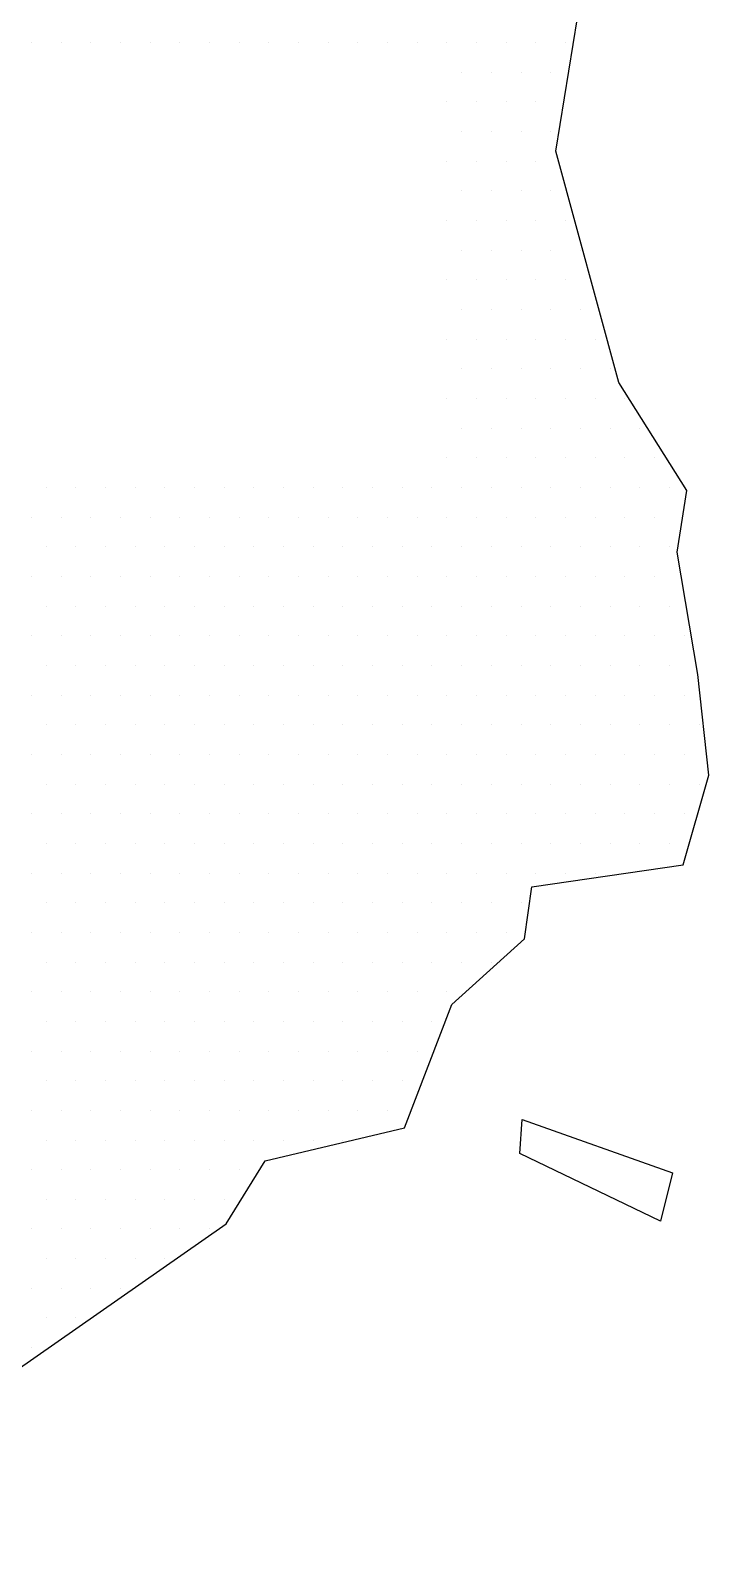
# Model space of a CAD drawing. Header units: metres. Extents: x -1.92 to -0.48, y -12.15 to -10.
# Drawn here: x -1.532 to -1.246, y -11.295 to -10.657 of the extents above; entities that cross this region are included whole.
import ezdxf

# ---------------------------------------------------------------- set-up
doc = ezdxf.new("R2010")
doc.units = ezdxf.units.M
doc.header["$LTSCALE"] = 25
doc.header["$MEASUREMENT"] = 0
doc.layers.get('0').update_dxf_attribs({"linetype": 'CONTINUOUS'})
doc.layers.add('STEINE', color=4, linetype='CONTINUOUS')
doc.layers.add('STEINESCHRAFF', color=4, linetype='CONTINUOUS')

# ---------------------------------------------------------------- blocks, each defined once
blk = doc.blocks.new('*X2')
at = {"color": 0}
for p, q in [((-153.125, -1066.25), (-153.125, -1066.25)), ((-151.875, -1066.25), (-151.875, -1066.25)), ((-150.625, -1066.25), (-150.625, -1066.25)), ((-149.375, -1066.25), (-149.375, -1066.25)), ((-148.125, -1066.25), (-148.125, -1066.25)), ((-146.875, -1066.25), (-146.875, -1066.25)), ((-145.625, -1066.25), (-145.625, -1066.25)), ((-144.375, -1066.25), (-144.375, -1066.25)), ((-143.125, -1066.25), (-143.125, -1066.25)), ((-141.875, -1066.25), (-141.875, -1066.25)), ((-140.625, -1066.25), (-140.625, -1066.25)), ((-139.375, -1066.25), (-139.375, -1066.25)), ((-138.125, -1066.25), (-138.125, -1066.25)), ((-136.875, -1066.25), (-136.875, -1066.25)), ((-135.625, -1066.25), (-135.625, -1066.25)), ((-134.375, -1066.25), (-134.375, -1066.25)), ((-133.125, -1066.25), (-133.125, -1066.25)), ((-131.875, -1066.25), (-131.875, -1066.25)), ((-130.625, -1066.25), (-130.625, -1066.25)), ((-135, -1067.5), (-135, -1067.5)), ((-133.75, -1067.5), (-133.75, -1067.5)), ((-132.5, -1067.5), (-132.5, -1067.5)), ((-131.25, -1067.5), (-131.25, -1067.5)), ((-135.625, -1068.75), (-135.625, -1068.75)), ((-134.375, -1068.75), (-134.375, -1068.75)), ((-133.125, -1068.75), (-133.125, -1068.75)), ((-131.875, -1068.75), (-131.875, -1068.75)), ((-135, -1070), (-135, -1070)), ((-133.75, -1070), (-133.75, -1070)), ((-132.5, -1070), (-132.5, -1070)), ((-131.25, -1070), (-131.25, -1070)), ((-135.625, -1071.25), (-135.625, -1071.25)), ((-134.375, -1071.25), (-134.375, -1071.25)), ((-133.125, -1071.25), (-133.125, -1071.25)), ((-131.875, -1071.25), (-131.875, -1071.25)), ((-135, -1072.5), (-135, -1072.5)), ((-133.75, -1072.5), (-133.75, -1072.5)), ((-132.5, -1072.5), (-132.5, -1072.5)), ((-131.25, -1072.5), (-131.25, -1072.5)), ((-135.625, -1073.75), (-135.625, -1073.75)), ((-134.375, -1073.75), (-134.375, -1073.75)), ((-133.125, -1073.75), (-133.125, -1073.75)), ((-131.875, -1073.75), (-131.875, -1073.75)), ((-130.625, -1073.75), (-130.625, -1073.75)), ((-135, -1075), (-135, -1075)), ((-133.75, -1075), (-133.75, -1075)), ((-132.5, -1075), (-132.5, -1075)), ((-131.25, -1075), (-131.25, -1075)), ((-130, -1075), (-130, -1075)), ((-135.625, -1076.25), (-135.625, -1076.25)), ((-134.375, -1076.25), (-134.375, -1076.25)), ((-133.125, -1076.25), (-133.125, -1076.25)), ((-131.875, -1076.25), (-131.875, -1076.25)), ((-130.625, -1076.25), (-130.625, -1076.25)), ((-135, -1077.5), (-135, -1077.5)), ((-133.75, -1077.5), (-133.75, -1077.5)), ((-132.5, -1077.5), (-132.5, -1077.5)), ((-131.25, -1077.5), (-131.25, -1077.5)), ((-130, -1077.5), (-130, -1077.5)), ((-135.625, -1078.75), (-135.625, -1078.75)), ((-134.375, -1078.75), (-134.375, -1078.75)), ((-133.125, -1078.75), (-133.125, -1078.75)), ((-131.875, -1078.75), (-131.875, -1078.75)), ((-130.625, -1078.75), (-130.625, -1078.75)), ((-129.375, -1078.75), (-129.375, -1078.75)), ((-135, -1080), (-135, -1080)), ((-133.75, -1080), (-133.75, -1080)), ((-132.5, -1080), (-132.5, -1080)), ((-131.25, -1080), (-131.25, -1080)), ((-130, -1080), (-130, -1080)), ((-128.75, -1080), (-128.75, -1080)), ((-135.625, -1081.25), (-135.625, -1081.25)), ((-134.375, -1081.25), (-134.375, -1081.25)), ((-133.125, -1081.25), (-133.125, -1081.25)), ((-131.875, -1081.25), (-131.875, -1081.25)), ((-130.625, -1081.25), (-130.625, -1081.25)), ((-129.375, -1081.25), (-129.375, -1081.25)), ((-128.125, -1081.25), (-128.125, -1081.25)), ((-135, -1082.5), (-135, -1082.5)), ((-133.75, -1082.5), (-133.75, -1082.5)), ((-132.5, -1082.5), (-132.5, -1082.5)), ((-131.25, -1082.5), (-131.25, -1082.5)), ((-130, -1082.5), (-130, -1082.5)), ((-128.75, -1082.5), (-128.75, -1082.5)), ((-127.5, -1082.5), (-127.5, -1082.5)), ((-135.625, -1083.75), (-135.625, -1083.75)), ((-134.375, -1083.75), (-134.375, -1083.75)), ((-133.125, -1083.75), (-133.125, -1083.75)), ((-131.875, -1083.75), (-131.875, -1083.75)), ((-130.625, -1083.75), (-130.625, -1083.75)), ((-129.375, -1083.75), (-129.375, -1083.75)), ((-128.125, -1083.75), (-128.125, -1083.75)), ((-126.875, -1083.75), (-126.875, -1083.75)), ((-152.5, -1085), (-152.5, -1085)), ((-151.25, -1085), (-151.25, -1085)), ((-150, -1085), (-150, -1085)), ((-148.75, -1085), (-148.75, -1085)), ((-147.5, -1085), (-147.5, -1085)), ((-146.25, -1085), (-146.25, -1085)), ((-145, -1085), (-145, -1085)), ((-143.75, -1085), (-143.75, -1085)), ((-142.5, -1085), (-142.5, -1085)), ((-141.25, -1085), (-141.25, -1085)), ((-140, -1085), (-140, -1085)), ((-138.75, -1085), (-138.75, -1085)), ((-137.5, -1085), (-137.5, -1085)), ((-136.25, -1085), (-136.25, -1085)), ((-135, -1085), (-135, -1085)), ((-133.75, -1085), (-133.75, -1085)), ((-132.5, -1085), (-132.5, -1085)), ((-131.25, -1085), (-131.25, -1085)), ((-130, -1085), (-130, -1085)), ((-128.75, -1085), (-128.75, -1085)), ((-127.5, -1085), (-127.5, -1085)), ((-126.25, -1085), (-126.25, -1085)), ((-153.125, -1086.25), (-153.125, -1086.25)), ((-151.875, -1086.25), (-151.875, -1086.25)), ((-150.625, -1086.25), (-150.625, -1086.25)), ((-149.375, -1086.25), (-149.375, -1086.25)), ((-148.125, -1086.25), (-148.125, -1086.25)), ((-146.875, -1086.25), (-146.875, -1086.25)), ((-145.625, -1086.25), (-145.625, -1086.25)), ((-144.375, -1086.25), (-144.375, -1086.25)), ((-143.125, -1086.25), (-143.125, -1086.25)), ((-141.875, -1086.25), (-141.875, -1086.25)), ((-140.625, -1086.25), (-140.625, -1086.25)), ((-139.375, -1086.25), (-139.375, -1086.25)), ((-138.125, -1086.25), (-138.125, -1086.25)), ((-136.875, -1086.25), (-136.875, -1086.25)), ((-135.625, -1086.25), (-135.625, -1086.25)), ((-134.375, -1086.25), (-134.375, -1086.25)), ((-133.125, -1086.25), (-133.125, -1086.25)), ((-131.875, -1086.25), (-131.875, -1086.25)), ((-130.625, -1086.25), (-130.625, -1086.25)), ((-129.375, -1086.25), (-129.375, -1086.25)), ((-128.125, -1086.25), (-128.125, -1086.25)), ((-126.875, -1086.25), (-126.875, -1086.25)), ((-152.5, -1087.5), (-152.5, -1087.5)), ((-151.25, -1087.5), (-151.25, -1087.5)), ((-150, -1087.5), (-150, -1087.5)), ((-148.75, -1087.5), (-148.75, -1087.5)), ((-147.5, -1087.5), (-147.5, -1087.5)), ((-146.25, -1087.5), (-146.25, -1087.5)), ((-145, -1087.5), (-145, -1087.5)), ((-143.75, -1087.5), (-143.75, -1087.5)), ((-142.5, -1087.5), (-142.5, -1087.5)), ((-141.25, -1087.5), (-141.25, -1087.5)), ((-140, -1087.5), (-140, -1087.5)), ((-138.75, -1087.5), (-138.75, -1087.5)), ((-137.5, -1087.5), (-137.5, -1087.5)), ((-136.25, -1087.5), (-136.25, -1087.5)), ((-135, -1087.5), (-135, -1087.5)), ((-133.75, -1087.5), (-133.75, -1087.5)), ((-132.5, -1087.5), (-132.5, -1087.5)), ((-131.25, -1087.5), (-131.25, -1087.5)), ((-130, -1087.5), (-130, -1087.5)), ((-128.75, -1087.5), (-128.75, -1087.5)), ((-127.5, -1087.5), (-127.5, -1087.5)), ((-126.25, -1087.5), (-126.25, -1087.5)), ((-153.125, -1088.75), (-153.125, -1088.75)), ((-151.875, -1088.75), (-151.875, -1088.75)), ((-150.625, -1088.75), (-150.625, -1088.75)), ((-149.375, -1088.75), (-149.375, -1088.75)), ((-148.125, -1088.75), (-148.125, -1088.75)), ((-146.875, -1088.75), (-146.875, -1088.75)), ((-145.625, -1088.75), (-145.625, -1088.75)), ((-144.375, -1088.75), (-144.375, -1088.75)), ((-143.125, -1088.75), (-143.125, -1088.75)), ((-141.875, -1088.75), (-141.875, -1088.75)), ((-140.625, -1088.75), (-140.625, -1088.75)), ((-139.375, -1088.75), (-139.375, -1088.75)), ((-138.125, -1088.75), (-138.125, -1088.75)), ((-136.875, -1088.75), (-136.875, -1088.75)), ((-135.625, -1088.75), (-135.625, -1088.75)), ((-134.375, -1088.75), (-134.375, -1088.75)), ((-133.125, -1088.75), (-133.125, -1088.75)), ((-131.875, -1088.75), (-131.875, -1088.75)), ((-130.625, -1088.75), (-130.625, -1088.75)), ((-129.375, -1088.75), (-129.375, -1088.75)), ((-128.125, -1088.75), (-128.125, -1088.75)), ((-126.875, -1088.75), (-126.875, -1088.75)), ((-152.5, -1090), (-152.5, -1090)), ((-151.25, -1090), (-151.25, -1090)), ((-150, -1090), (-150, -1090)), ((-148.75, -1090), (-148.75, -1090)), ((-147.5, -1090), (-147.5, -1090)), ((-146.25, -1090), (-146.25, -1090)), ((-145, -1090), (-145, -1090)), ((-143.75, -1090), (-143.75, -1090)), ((-142.5, -1090), (-142.5, -1090)), ((-141.25, -1090), (-141.25, -1090)), ((-140, -1090), (-140, -1090)), ((-138.75, -1090), (-138.75, -1090)), ((-137.5, -1090), (-137.5, -1090)), ((-136.25, -1090), (-136.25, -1090)), ((-135, -1090), (-135, -1090)), ((-133.75, -1090), (-133.75, -1090)), ((-132.5, -1090), (-132.5, -1090)), ((-131.25, -1090), (-131.25, -1090)), ((-130, -1090), (-130, -1090)), ((-128.75, -1090), (-128.75, -1090)), ((-127.5, -1090), (-127.5, -1090)), ((-126.25, -1090), (-126.25, -1090)), ((-153.125, -1091.25), (-153.125, -1091.25)), ((-151.875, -1091.25), (-151.875, -1091.25)), ((-150.625, -1091.25), (-150.625, -1091.25)), ((-149.375, -1091.25), (-149.375, -1091.25)), ((-148.125, -1091.25), (-148.125, -1091.25)), ((-146.875, -1091.25), (-146.875, -1091.25)), ((-145.625, -1091.25), (-145.625, -1091.25)), ((-144.375, -1091.25), (-144.375, -1091.25)), ((-143.125, -1091.25), (-143.125, -1091.25)), ((-141.875, -1091.25), (-141.875, -1091.25)), ((-140.625, -1091.25), (-140.625, -1091.25)), ((-139.375, -1091.25), (-139.375, -1091.25)), ((-138.125, -1091.25), (-138.125, -1091.25)), ((-136.875, -1091.25), (-136.875, -1091.25)), ((-135.625, -1091.25), (-135.625, -1091.25)), ((-134.375, -1091.25), (-134.375, -1091.25)), ((-133.125, -1091.25), (-133.125, -1091.25)), ((-131.875, -1091.25), (-131.875, -1091.25)), ((-130.625, -1091.25), (-130.625, -1091.25)), ((-129.375, -1091.25), (-129.375, -1091.25)), ((-128.125, -1091.25), (-128.125, -1091.25)), ((-126.875, -1091.25), (-126.875, -1091.25)), ((-125.625, -1091.25), (-125.625, -1091.25)), ((-152.5, -1092.5), (-152.5, -1092.5)), ((-151.25, -1092.5), (-151.25, -1092.5)), ((-150, -1092.5), (-150, -1092.5)), ((-148.75, -1092.5), (-148.75, -1092.5)), ((-147.5, -1092.5), (-147.5, -1092.5)), ((-146.25, -1092.5), (-146.25, -1092.5)), ((-145, -1092.5), (-145, -1092.5)), ((-143.75, -1092.5), (-143.75, -1092.5)), ((-142.5, -1092.5), (-142.5, -1092.5)), ((-141.25, -1092.5), (-141.25, -1092.5)), ((-140, -1092.5), (-140, -1092.5)), ((-138.75, -1092.5), (-138.75, -1092.5)), ((-137.5, -1092.5), (-137.5, -1092.5)), ((-136.25, -1092.5), (-136.25, -1092.5)), ((-135, -1092.5), (-135, -1092.5)), ((-133.75, -1092.5), (-133.75, -1092.5)), ((-132.5, -1092.5), (-132.5, -1092.5)), ((-131.25, -1092.5), (-131.25, -1092.5)), ((-130, -1092.5), (-130, -1092.5)), ((-128.75, -1092.5), (-128.75, -1092.5)), ((-127.5, -1092.5), (-127.5, -1092.5)), ((-126.25, -1092.5), (-126.25, -1092.5)), ((-153.125, -1093.75), (-153.125, -1093.75)), ((-151.875, -1093.75), (-151.875, -1093.75)), ((-150.625, -1093.75), (-150.625, -1093.75)), ((-149.375, -1093.75), (-149.375, -1093.75)), ((-148.125, -1093.75), (-148.125, -1093.75)), ((-146.875, -1093.75), (-146.875, -1093.75)), ((-145.625, -1093.75), (-145.625, -1093.75)), ((-144.375, -1093.75), (-144.375, -1093.75)), ((-143.125, -1093.75), (-143.125, -1093.75)), ((-141.875, -1093.75), (-141.875, -1093.75)), ((-140.625, -1093.75), (-140.625, -1093.75)), ((-139.375, -1093.75), (-139.375, -1093.75)), ((-138.125, -1093.75), (-138.125, -1093.75)), ((-136.875, -1093.75), (-136.875, -1093.75)), ((-135.625, -1093.75), (-135.625, -1093.75)), ((-134.375, -1093.75), (-134.375, -1093.75)), ((-133.125, -1093.75), (-133.125, -1093.75)), ((-131.875, -1093.75), (-131.875, -1093.75)), ((-130.625, -1093.75), (-130.625, -1093.75)), ((-129.375, -1093.75), (-129.375, -1093.75)), ((-128.125, -1093.75), (-128.125, -1093.75)), ((-126.875, -1093.75), (-126.875, -1093.75)), ((-125.625, -1093.75), (-125.625, -1093.75)), ((-152.5, -1095), (-152.5, -1095)), ((-151.25, -1095), (-151.25, -1095)), ((-150, -1095), (-150, -1095)), ((-148.75, -1095), (-148.75, -1095)), ((-147.5, -1095), (-147.5, -1095)), ((-146.25, -1095), (-146.25, -1095)), ((-145, -1095), (-145, -1095)), ((-143.75, -1095), (-143.75, -1095)), ((-142.5, -1095), (-142.5, -1095)), ((-141.25, -1095), (-141.25, -1095)), ((-140, -1095), (-140, -1095)), ((-138.75, -1095), (-138.75, -1095)), ((-137.5, -1095), (-137.5, -1095)), ((-136.25, -1095), (-136.25, -1095)), ((-135, -1095), (-135, -1095)), ((-133.75, -1095), (-133.75, -1095)), ((-132.5, -1095), (-132.5, -1095)), ((-131.25, -1095), (-131.25, -1095)), ((-130, -1095), (-130, -1095)), ((-128.75, -1095), (-128.75, -1095)), ((-127.5, -1095), (-127.5, -1095)), ((-126.25, -1095), (-126.25, -1095)), ((-125, -1095), (-125, -1095)), ((-153.125, -1096.25), (-153.125, -1096.25)), ((-151.875, -1096.25), (-151.875, -1096.25)), ((-150.625, -1096.25), (-150.625, -1096.25)), ((-149.375, -1096.25), (-149.375, -1096.25)), ((-148.125, -1096.25), (-148.125, -1096.25)), ((-146.875, -1096.25), (-146.875, -1096.25)), ((-145.625, -1096.25), (-145.625, -1096.25)), ((-144.375, -1096.25), (-144.375, -1096.25)), ((-143.125, -1096.25), (-143.125, -1096.25)), ((-141.875, -1096.25), (-141.875, -1096.25)), ((-140.625, -1096.25), (-140.625, -1096.25)), ((-139.375, -1096.25), (-139.375, -1096.25)), ((-138.125, -1096.25), (-138.125, -1096.25)), ((-136.875, -1096.25), (-136.875, -1096.25)), ((-135.625, -1096.25), (-135.625, -1096.25)), ((-134.375, -1096.25), (-134.375, -1096.25)), ((-133.125, -1096.25), (-133.125, -1096.25)), ((-131.875, -1096.25), (-131.875, -1096.25)), ((-130.625, -1096.25), (-130.625, -1096.25)), ((-129.375, -1096.25), (-129.375, -1096.25)), ((-128.125, -1096.25), (-128.125, -1096.25)), ((-126.875, -1096.25), (-126.875, -1096.25)), ((-125.625, -1096.25), (-125.625, -1096.25)), ((-152.5, -1097.5), (-152.5, -1097.5)), ((-151.25, -1097.5), (-151.25, -1097.5)), ((-150, -1097.5), (-150, -1097.5)), ((-148.75, -1097.5), (-148.75, -1097.5)), ((-147.5, -1097.5), (-147.5, -1097.5)), ((-146.25, -1097.5), (-146.25, -1097.5)), ((-145, -1097.5), (-145, -1097.5)), ((-143.75, -1097.5), (-143.75, -1097.5)), ((-142.5, -1097.5), (-142.5, -1097.5)), ((-141.25, -1097.5), (-141.25, -1097.5)), ((-140, -1097.5), (-140, -1097.5)), ((-138.75, -1097.5), (-138.75, -1097.5)), ((-137.5, -1097.5), (-137.5, -1097.5)), ((-136.25, -1097.5), (-136.25, -1097.5)), ((-135, -1097.5), (-135, -1097.5)), ((-133.75, -1097.5), (-133.75, -1097.5)), ((-132.5, -1097.5), (-132.5, -1097.5)), ((-131.25, -1097.5), (-131.25, -1097.5)), ((-130, -1097.5), (-130, -1097.5)), ((-128.75, -1097.5), (-128.75, -1097.5)), ((-127.5, -1097.5), (-127.5, -1097.5)), ((-126.25, -1097.5), (-126.25, -1097.5)), ((-125, -1097.5), (-125, -1097.5)), ((-153.125, -1098.75), (-153.125, -1098.75)), ((-151.875, -1098.75), (-151.875, -1098.75)), ((-150.625, -1098.75), (-150.625, -1098.75)), ((-149.375, -1098.75), (-149.375, -1098.75)), ((-148.125, -1098.75), (-148.125, -1098.75)), ((-146.875, -1098.75), (-146.875, -1098.75)), ((-145.625, -1098.75), (-145.625, -1098.75)), ((-144.375, -1098.75), (-144.375, -1098.75)), ((-143.125, -1098.75), (-143.125, -1098.75)), ((-141.875, -1098.75), (-141.875, -1098.75)), ((-140.625, -1098.75), (-140.625, -1098.75)), ((-139.375, -1098.75), (-139.375, -1098.75)), ((-138.125, -1098.75), (-138.125, -1098.75)), ((-136.875, -1098.75), (-136.875, -1098.75)), ((-135.625, -1098.75), (-135.625, -1098.75)), ((-134.375, -1098.75), (-134.375, -1098.75)), ((-133.125, -1098.75), (-133.125, -1098.75)), ((-131.875, -1098.75), (-131.875, -1098.75)), ((-130.625, -1098.75), (-130.625, -1098.75)), ((-129.375, -1098.75), (-129.375, -1098.75)), ((-128.125, -1098.75), (-128.125, -1098.75)), ((-126.875, -1098.75), (-126.875, -1098.75)), ((-125.625, -1098.75), (-125.625, -1098.75)), ((-152.5, -1100), (-152.5, -1100)), ((-151.25, -1100), (-151.25, -1100)), ((-150, -1100), (-150, -1100)), ((-148.75, -1100), (-148.75, -1100)), ((-147.5, -1100), (-147.5, -1100)), ((-146.25, -1100), (-146.25, -1100)), ((-145, -1100), (-145, -1100)), ((-143.75, -1100), (-143.75, -1100)), ((-142.5, -1100), (-142.5, -1100)), ((-141.25, -1100), (-141.25, -1100)), ((-140, -1100), (-140, -1100)), ((-138.75, -1100), (-138.75, -1100)), ((-137.5, -1100), (-137.5, -1100)), ((-136.25, -1100), (-136.25, -1100)), ((-135, -1100), (-135, -1100)), ((-133.75, -1100), (-133.75, -1100)), ((-132.5, -1100), (-132.5, -1100)), ((-131.25, -1100), (-131.25, -1100)), ((-130, -1100), (-130, -1100)), ((-128.75, -1100), (-128.75, -1100)), ((-127.5, -1100), (-127.5, -1100)), ((-126.25, -1100), (-126.25, -1100)), ((-153.125, -1101.25), (-153.125, -1101.25)), ((-151.875, -1101.25), (-151.875, -1101.25)), ((-150.625, -1101.25), (-150.625, -1101.25)), ((-149.375, -1101.25), (-149.375, -1101.25)), ((-148.125, -1101.25), (-148.125, -1101.25)), ((-146.875, -1101.25), (-146.875, -1101.25)), ((-145.625, -1101.25), (-145.625, -1101.25)), ((-144.375, -1101.25), (-144.375, -1101.25)), ((-143.125, -1101.25), (-143.125, -1101.25)), ((-141.875, -1101.25), (-141.875, -1101.25)), ((-140.625, -1101.25), (-140.625, -1101.25)), ((-139.375, -1101.25), (-139.375, -1101.25)), ((-138.125, -1101.25), (-138.125, -1101.25)), ((-136.875, -1101.25), (-136.875, -1101.25)), ((-135.625, -1101.25), (-135.625, -1101.25)), ((-134.375, -1101.25), (-134.375, -1101.25)), ((-133.125, -1101.25), (-133.125, -1101.25)), ((-131.875, -1101.25), (-131.875, -1101.25)), ((-130.625, -1101.25), (-130.625, -1101.25)), ((-129.375, -1101.25), (-129.375, -1101.25)), ((-128.125, -1101.25), (-128.125, -1101.25)), ((-152.5, -1102.5), (-152.5, -1102.5)), ((-151.25, -1102.5), (-151.25, -1102.5)), ((-150, -1102.5), (-150, -1102.5)), ((-148.75, -1102.5), (-148.75, -1102.5)), ((-147.5, -1102.5), (-147.5, -1102.5)), ((-146.25, -1102.5), (-146.25, -1102.5)), ((-145, -1102.5), (-145, -1102.5)), ((-143.75, -1102.5), (-143.75, -1102.5)), ((-142.5, -1102.5), (-142.5, -1102.5)), ((-141.25, -1102.5), (-141.25, -1102.5)), ((-140, -1102.5), (-140, -1102.5)), ((-138.75, -1102.5), (-138.75, -1102.5)), ((-137.5, -1102.5), (-137.5, -1102.5)), ((-136.25, -1102.5), (-136.25, -1102.5)), ((-135, -1102.5), (-135, -1102.5)), ((-133.75, -1102.5), (-133.75, -1102.5)), ((-132.5, -1102.5), (-132.5, -1102.5)), ((-153.125, -1103.75), (-153.125, -1103.75)), ((-151.875, -1103.75), (-151.875, -1103.75)), ((-150.625, -1103.75), (-150.625, -1103.75)), ((-149.375, -1103.75), (-149.375, -1103.75)), ((-148.125, -1103.75), (-148.125, -1103.75)), ((-146.875, -1103.75), (-146.875, -1103.75)), ((-145.625, -1103.75), (-145.625, -1103.75)), ((-144.375, -1103.75), (-144.375, -1103.75)), ((-143.125, -1103.75), (-143.125, -1103.75)), ((-141.875, -1103.75), (-141.875, -1103.75)), ((-140.625, -1103.75), (-140.625, -1103.75)), ((-139.375, -1103.75), (-139.375, -1103.75)), ((-138.125, -1103.75), (-138.125, -1103.75)), ((-136.875, -1103.75), (-136.875, -1103.75)), ((-135.625, -1103.75), (-135.625, -1103.75)), ((-134.375, -1103.75), (-134.375, -1103.75)), ((-133.125, -1103.75), (-133.125, -1103.75)), ((-152.5, -1105), (-152.5, -1105)), ((-151.25, -1105), (-151.25, -1105)), ((-150, -1105), (-150, -1105)), ((-148.75, -1105), (-148.75, -1105)), ((-147.5, -1105), (-147.5, -1105)), ((-146.25, -1105), (-146.25, -1105)), ((-145, -1105), (-145, -1105)), ((-143.75, -1105), (-143.75, -1105)), ((-142.5, -1105), (-142.5, -1105)), ((-141.25, -1105), (-141.25, -1105)), ((-140, -1105), (-140, -1105)), ((-138.75, -1105), (-138.75, -1105)), ((-137.5, -1105), (-137.5, -1105)), ((-136.25, -1105), (-136.25, -1105)), ((-135, -1105), (-135, -1105)), ((-133.75, -1105), (-133.75, -1105)), ((-153.125, -1106.25), (-153.125, -1106.25)), ((-151.875, -1106.25), (-151.875, -1106.25)), ((-150.625, -1106.25), (-150.625, -1106.25)), ((-149.375, -1106.25), (-149.375, -1106.25)), ((-148.125, -1106.25), (-148.125, -1106.25)), ((-146.875, -1106.25), (-146.875, -1106.25)), ((-145.625, -1106.25), (-145.625, -1106.25)), ((-144.375, -1106.25), (-144.375, -1106.25)), ((-143.125, -1106.25), (-143.125, -1106.25)), ((-141.875, -1106.25), (-141.875, -1106.25)), ((-140.625, -1106.25), (-140.625, -1106.25)), ((-139.375, -1106.25), (-139.375, -1106.25)), ((-138.125, -1106.25), (-138.125, -1106.25)), ((-136.875, -1106.25), (-136.875, -1106.25)), ((-135.625, -1106.25), (-135.625, -1106.25)), ((-152.5, -1107.5), (-152.5, -1107.5)), ((-151.25, -1107.5), (-151.25, -1107.5)), ((-150, -1107.5), (-150, -1107.5)), ((-148.75, -1107.5), (-148.75, -1107.5)), ((-147.5, -1107.5), (-147.5, -1107.5)), ((-146.25, -1107.5), (-146.25, -1107.5)), ((-145, -1107.5), (-145, -1107.5)), ((-143.75, -1107.5), (-143.75, -1107.5)), ((-142.5, -1107.5), (-142.5, -1107.5)), ((-141.25, -1107.5), (-141.25, -1107.5)), ((-140, -1107.5), (-140, -1107.5)), ((-138.75, -1107.5), (-138.75, -1107.5)), ((-137.5, -1107.5), (-137.5, -1107.5)), ((-136.25, -1107.5), (-136.25, -1107.5)), ((-153.125, -1108.75), (-153.125, -1108.75)), ((-151.875, -1108.75), (-151.875, -1108.75)), ((-150.625, -1108.75), (-150.625, -1108.75)), ((-149.375, -1108.75), (-149.375, -1108.75)), ((-148.125, -1108.75), (-148.125, -1108.75)), ((-146.875, -1108.75), (-146.875, -1108.75)), ((-145.625, -1108.75), (-145.625, -1108.75)), ((-144.375, -1108.75), (-144.375, -1108.75)), ((-143.125, -1108.75), (-143.125, -1108.75)), ((-141.875, -1108.75), (-141.875, -1108.75)), ((-140.625, -1108.75), (-140.625, -1108.75)), ((-139.375, -1108.75), (-139.375, -1108.75)), ((-138.125, -1108.75), (-138.125, -1108.75)), ((-136.875, -1108.75), (-136.875, -1108.75)), ((-152.5, -1110), (-152.5, -1110)), ((-151.25, -1110), (-151.25, -1110)), ((-150, -1110), (-150, -1110)), ((-148.75, -1110), (-148.75, -1110)), ((-147.5, -1110), (-147.5, -1110)), ((-146.25, -1110), (-146.25, -1110)), ((-145, -1110), (-145, -1110)), ((-143.75, -1110), (-143.75, -1110)), ((-142.5, -1110), (-142.5, -1110)), ((-141.25, -1110), (-141.25, -1110)), ((-140, -1110), (-140, -1110)), ((-138.75, -1110), (-138.75, -1110)), ((-137.5, -1110), (-137.5, -1110)), ((-153.125, -1111.25), (-153.125, -1111.25)), ((-151.875, -1111.25), (-151.875, -1111.25)), ((-150.625, -1111.25), (-150.625, -1111.25)), ((-149.375, -1111.25), (-149.375, -1111.25)), ((-148.125, -1111.25), (-148.125, -1111.25)), ((-146.875, -1111.25), (-146.875, -1111.25)), ((-145.625, -1111.25), (-145.625, -1111.25)), ((-144.375, -1111.25), (-144.375, -1111.25)), ((-143.125, -1111.25), (-143.125, -1111.25)), ((-141.875, -1111.25), (-141.875, -1111.25)), ((-140.625, -1111.25), (-140.625, -1111.25)), ((-139.375, -1111.25), (-139.375, -1111.25)), ((-138.125, -1111.25), (-138.125, -1111.25)), ((-152.5, -1112.5), (-152.5, -1112.5)), ((-151.25, -1112.5), (-151.25, -1112.5)), ((-150, -1112.5), (-150, -1112.5)), ((-148.75, -1112.5), (-148.75, -1112.5)), ((-147.5, -1112.5), (-147.5, -1112.5)), ((-146.25, -1112.5), (-146.25, -1112.5)), ((-145, -1112.5), (-145, -1112.5)), ((-143.75, -1112.5), (-143.75, -1112.5)), ((-142.5, -1112.5), (-142.5, -1112.5)), ((-141.25, -1112.5), (-141.25, -1112.5)), ((-140, -1112.5), (-140, -1112.5)), ((-153.125, -1113.75), (-153.125, -1113.75)), ((-151.875, -1113.75), (-151.875, -1113.75)), ((-150.625, -1113.75), (-150.625, -1113.75)), ((-149.375, -1113.75), (-149.375, -1113.75)), ((-148.125, -1113.75), (-148.125, -1113.75)), ((-146.875, -1113.75), (-146.875, -1113.75)), ((-145.625, -1113.75), (-145.625, -1113.75)), ((-144.375, -1113.75), (-144.375, -1113.75)), ((-152.5, -1115), (-152.5, -1115)), ((-151.25, -1115), (-151.25, -1115)), ((-150, -1115), (-150, -1115)), ((-148.75, -1115), (-148.75, -1115)), ((-147.5, -1115), (-147.5, -1115)), ((-146.25, -1115), (-146.25, -1115)), ((-145, -1115), (-145, -1115)), ((-153.125, -1116.25), (-153.125, -1116.25)), ((-151.875, -1116.25), (-151.875, -1116.25)), ((-150.625, -1116.25), (-150.625, -1116.25)), ((-149.375, -1116.25), (-149.375, -1116.25)), ((-148.125, -1116.25), (-148.125, -1116.25)), ((-146.875, -1116.25), (-146.875, -1116.25)), ((-145.625, -1116.25), (-145.625, -1116.25)), ((-152.5, -1117.5), (-152.5, -1117.5)), ((-151.25, -1117.5), (-151.25, -1117.5)), ((-150, -1117.5), (-150, -1117.5)), ((-148.75, -1117.5), (-148.75, -1117.5)), ((-147.5, -1117.5), (-147.5, -1117.5)), ((-153.125, -1118.75), (-153.125, -1118.75)), ((-151.875, -1118.75), (-151.875, -1118.75)), ((-150.625, -1118.75), (-150.625, -1118.75)), ((-149.375, -1118.75), (-149.375, -1118.75)), ((-152.5, -1120), (-152.5, -1120)), ((-151.25, -1120), (-151.25, -1120)), ((-153.125, -1121.25), (-153.125, -1121.25))]:
    blk.add_line(p, q, dxfattribs=at)

msp = doc.modelspace()

# ---------------------------------------------------------------- linework, layer by layer
at = {"layer": 'STEINE'}
for points in [[(-1.8674, -11.25591), (-1.62889, -11.25942), (-1.60693, -11.26503), (-1.5717, -11.22774), (-1.53901, -11.22314), (-1.44914, -11.16029), (-1.4328, -11.13373), (-1.37407, -11.11993), (-1.35417, -11.06783), (-1.32353, -11.04024), (-1.32047, -11.01828), (-1.25664, -11.00907), (-1.24592, -10.97127), (-1.25053, -10.92888), (-1.25053, -10.92888), (-1.25923, -10.8773), (-1.25515, -10.85125), (-1.28376, -10.80581), (-1.31034, -10.70827), (-1.30116, -10.65208)], [(-1.32555, -11.13064), (-1.32453, -11.11634), (-1.2612, -11.13879), (-1.2663, -11.15922), (-1.32555, -11.13064)]]:
    msp.add_lwpolyline(points, dxfattribs=at)
at = {"layer": 'STEINESCHRAFF'}
for p, q in [((-1.31034, -10.70827), (-1.30116, -10.65208)), ((-1.28376, -10.80581), (-1.31034, -10.70827)), ((-1.25515, -10.85125), (-1.28376, -10.80581)), ((-1.25923, -10.8773), (-1.25515, -10.85125)), ((-1.25053, -10.92888), (-1.25923, -10.8773)), ((-1.24592, -10.97127), (-1.25053, -10.92888)), ((-1.25664, -11.00907), (-1.24592, -10.97127)), ((-1.32047, -11.01828), (-1.25664, -11.00907)), ((-1.32353, -11.04024), (-1.32047, -11.01828)), ((-1.35417, -11.06783), (-1.32353, -11.04024)), ((-1.37407, -11.11993), (-1.35417, -11.06783)), ((-1.4328, -11.13373), (-1.37407, -11.11993)), ((-1.44914, -11.16029), (-1.4328, -11.13373)), ((-1.53901, -11.22314), (-1.44914, -11.16029))]:
    msp.add_line(p, q, dxfattribs=at)
msp.add_lwpolyline([(-1.92176, -10.4168), (-1.91233, -11.29474), (-1.8674, -11.25591), (-1.62889, -11.25942), (-1.60693, -11.26503), (-1.5717, -11.22774), (-1.53901, -11.22314), (-1.44914, -11.16029), (-1.4328, -11.13373), (-1.37407, -11.11993), (-1.35417, -11.06783), (-1.32353, -11.04024), (-1.32047, -11.01828), (-1.25664, -11.00907), (-1.24592, -10.97127), (-1.25053, -10.92888), (-1.25923, -10.8773), (-1.25515, -10.85125), (-1.28376, -10.80581), (-1.31034, -10.70827), (-1.30116, -10.65208)], dxfattribs=at)

# ---------------------------------------------------------------- block references
at = {"layer": 'STEINESCHRAFF', "xscale": 0.01, "yscale": 0.01, "zscale": 0.01}
msp.add_blockref('*X2', (0, 0), dxfattribs=at)

doc.saveas('drawing.dxf')
